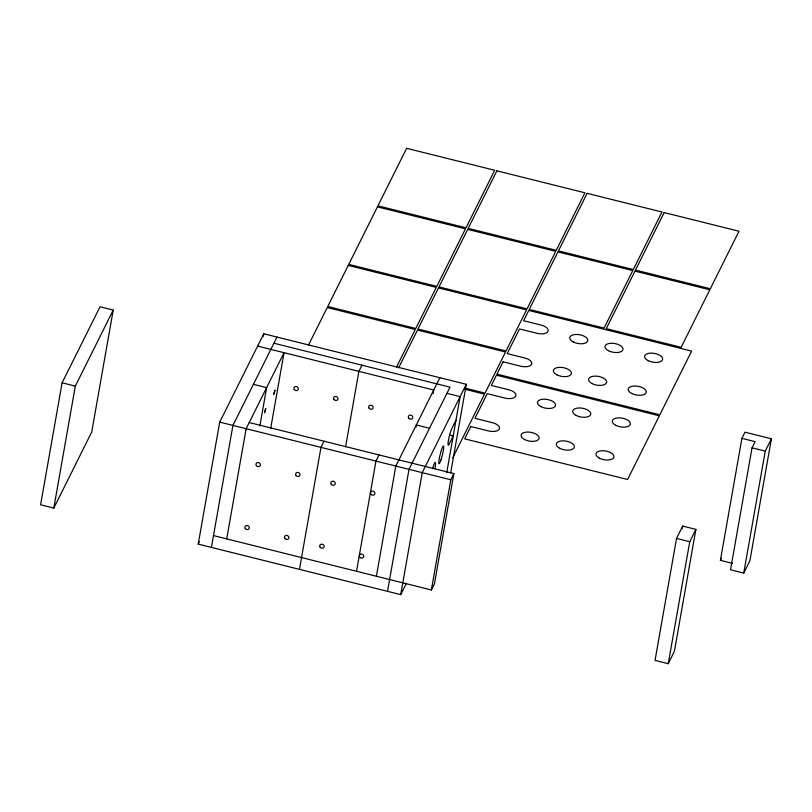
<?xml version="1.0" encoding="UTF-8"?>
<svg xmlns="http://www.w3.org/2000/svg" width="812" height="812" viewBox="0 0 812 812"><rect width="100%" height="100%" fill="white"/><g stroke="black" fill="none" stroke-linecap="round" stroke-linejoin="round"><path stroke-width="1.22" d="M62.108 382.797L40.6 504.79L53.805 508.079L91.715 432.065L113.223 310.072L100.018 306.784L62.108 382.797L75.313 386.096L113.223 310.072M53.805 508.079L75.313 386.096M406.376 583.29L400.722 594.628L198.209 544.111L219.717 422.118L263.778 333.773L466.291 384.299L450.701 472.675M211.414 547.4L232.932 425.417L276.983 337.071M226.71 538.894L246.137 428.716L284.048 352.692L270.731 428.208M263.342 336.269L263.778 333.773M259.86 425.995L266.63 387.618L253.415 384.33M299.466 569.374L320.973 447.382L324.049 441.22M345.567 446.884L358.884 371.368L361.959 365.197M356.529 571.283L375.956 461.104L379.031 454.943M376.392 576.236L395.82 466.058L439.871 377.712M415.866 427.437L416.312 424.96L429.518 428.259M387.517 591.339L409.025 469.346L450.01 387.172L273.908 343.232M433.07 393.749L433.73 390.034L257.627 346.105M400.722 594.628L422.23 472.645L466.291 384.299M446.752 472.554L460.14 396.632L446.935 393.333M213.495 535.595L431.375 589.959L450.802 479.77L453.878 473.609L249.213 422.544M453.878 473.609L434.45 583.787L431.375 589.959M676.548 538.407L655.03 660.389L668.246 663.688L674.386 651.356L695.894 529.373L682.689 526.074L676.548 538.407L689.753 541.706L695.894 529.373M682.253 528.571L682.689 526.074M668.246 663.688L689.753 541.706M732.414 563.335L720.406 560.341L741.914 438.348L744.99 432.187L771.4 438.774L749.892 560.767L743.741 573.089L730.536 569.791L752.044 447.808L755.119 441.647L741.914 438.348M743.741 573.089L765.249 451.107L771.4 438.774M198.209 544.111L199.346 541.837M308.398 345.303L327.226 307.545L415.277 329.51L396.449 367.268M398.651 367.816L417.48 330.058L505.521 352.022L485.028 393.12L465.469 388.237M455.979 420.24L451.878 428.452A9.145 1.137 -76 0 0 448.437 440.439A9.145 1.137 -76 0 0 449.107 444.194L453.197 435.973L449.594 435.08M452.761 457.836L484.52 394.145L464.921 389.252M720.406 560.341L721.432 558.28M752.044 447.808L765.249 451.107M219.717 422.118L450.802 479.77M432.603 468.595A9.145 1.137 -76 0 1 435.252 462.373A9.145 1.137 -76 0 1 434.836 468.646M264.56 412.699L265.717 408.659L264.56 412.699M273.776 394.206L274.943 390.176L273.776 394.206M348.236 265.422L327.743 306.51L415.785 328.484L436.277 287.387L348.236 265.422M377.428 206.867L348.744 264.397L436.795 286.362L465.479 228.832L377.428 206.867M406.629 148.312L377.945 205.842L465.997 227.807L494.681 170.276L406.629 148.312M438.48 287.935L417.987 329.033L506.038 350.997L526.531 309.91L438.48 287.935M467.682 229.38L438.998 286.91L527.039 308.875L555.733 251.355L467.682 229.38M496.883 170.835L468.189 228.355L556.24 250.329L584.924 192.799L496.883 170.835M470.838 426.533L464.697 438.866L627.585 479.506L659.344 415.815L496.457 375.174L491.331 385.446L508.941 389.841A9.145 4.446 10 0 1 515.701 396.144A9.145 4.446 10 0 1 504.841 398.063L487.23 393.668L474.939 418.322L492.549 422.717A9.145 4.446 10 0 1 499.309 429.02A9.145 4.446 10 0 1 488.448 430.928L470.838 426.533M503.115 361.817L496.964 374.149L659.851 414.79L691.621 351.099L528.734 310.458L523.608 320.73L541.218 325.125A9.145 4.446 10 0 1 547.968 331.428A9.145 4.446 10 0 1 537.118 333.336L519.507 328.951L507.216 353.606L524.826 357.99A9.145 4.446 10 0 1 531.576 364.304A9.145 4.446 10 0 1 520.725 366.212L503.115 361.817M557.925 251.903L529.241 309.433L604.077 328.099L632.771 270.569L557.925 251.903M587.127 193.347L558.443 250.878L633.279 269.543L661.973 212.013L587.127 193.347M634.974 271.127L606.28 328.647L681.126 347.323L709.81 289.793L634.974 271.127M664.175 212.571L635.481 270.091L710.327 288.767L739.011 231.237L664.175 212.571M524.562 439.515A9.145 4.446 10 0 0 539.077 438.531A9.145 4.446 10 0 0 526.724 432.085A9.145 4.446 10 0 0 524.562 439.515M540.954 406.639A9.145 4.446 10 0 0 555.469 405.655A9.145 4.446 10 0 0 543.116 399.21A9.145 4.446 10 0 0 540.954 406.639M576.175 415.429A9.145 4.446 10 0 0 590.689 414.445A9.145 4.446 10 0 0 578.337 408A9.145 4.446 10 0 0 576.175 415.429M559.783 448.305A9.145 4.446 10 0 0 574.297 447.31A9.145 4.446 10 0 0 561.945 440.875A9.145 4.446 10 0 0 559.783 448.305M599.398 458.181A9.145 4.446 10 0 0 613.913 457.197A9.145 4.446 10 0 0 601.57 450.751A9.145 4.446 10 0 0 599.398 458.181M615.79 425.315A9.145 4.446 10 0 0 630.305 424.321A9.145 4.446 10 0 0 617.962 417.886A9.145 4.446 10 0 0 615.79 425.315M556.839 374.799A9.145 4.446 10 0 0 571.343 373.804A9.145 4.446 10 0 0 559.001 367.369A9.145 4.446 10 0 0 556.839 374.799M573.231 341.923A9.145 4.446 10 0 0 587.746 340.938A9.145 4.446 10 0 0 575.393 334.493A9.145 4.446 10 0 0 573.231 341.923M608.452 350.713A9.145 4.446 10 0 0 622.956 349.718A9.145 4.446 10 0 0 610.614 343.283A9.145 4.446 10 0 0 608.452 350.713M592.06 383.579A9.145 4.446 10 0 0 606.564 382.594A9.145 4.446 10 0 0 594.222 376.149A9.145 4.446 10 0 0 592.06 383.579M631.675 393.465A9.145 4.446 10 0 0 646.19 392.48A9.145 4.446 10 0 0 633.837 386.035A9.145 4.446 10 0 0 631.675 393.465M648.067 360.599A9.145 4.446 10 0 0 662.582 359.604A9.145 4.446 10 0 0 650.229 353.159A9.145 4.446 10 0 0 648.067 360.599M333.905 399.423A2.284 1.979 26.5 0 0 337.741 399.524A2.284 1.979 26.5 0 0 335.529 396.408A2.284 1.979 26.5 0 0 333.905 399.423M294.279 389.537A2.284 1.979 26.5 0 0 298.126 389.638A2.284 1.979 26.5 0 0 295.903 386.522A2.284 1.979 26.5 0 0 294.279 389.537M440.957 459.988A9.145 1.137 -76 0 0 443.555 445.981A9.145 1.137 -76 0 0 439.302 458.486A9.145 1.137 -76 0 0 440.957 459.988M320.111 547.187A2.284 1.979 26.5 0 0 323.958 547.288A2.284 1.979 26.5 0 0 321.735 544.172A2.284 1.979 26.5 0 0 320.111 547.187M359.726 557.073A2.284 1.979 26.5 0 0 363.573 557.174A2.284 1.979 26.5 0 0 361.36 554.058A2.284 1.979 26.5 0 0 359.726 557.073M331.215 484.226A2.284 1.979 26.5 0 0 335.051 484.328A2.284 1.979 26.5 0 0 332.839 481.212A2.284 1.979 26.5 0 0 331.215 484.226M370.83 494.112A2.284 1.979 26.5 0 0 374.677 494.214A2.284 1.979 26.5 0 0 372.454 491.098A2.284 1.979 26.5 0 0 370.83 494.112M284.89 538.407A2.284 1.979 26.5 0 0 288.737 538.498A2.284 1.979 26.5 0 0 286.514 535.392A2.284 1.979 26.5 0 0 284.89 538.407M245.265 528.521A2.284 1.979 26.5 0 0 249.111 528.612A2.284 1.979 26.5 0 0 246.899 525.506A2.284 1.979 26.5 0 0 245.265 528.521M295.994 475.446A2.284 1.979 26.5 0 0 299.831 475.538A2.284 1.979 26.5 0 0 297.618 472.432A2.284 1.979 26.5 0 0 295.994 475.446M256.369 465.56A2.284 1.979 26.5 0 0 260.216 465.652A2.284 1.979 26.5 0 0 257.993 462.546A2.284 1.979 26.5 0 0 256.369 465.56M369.115 408.213A2.284 1.979 26.5 0 0 372.962 408.304A2.284 1.979 26.5 0 0 370.749 405.198A2.284 1.979 26.5 0 0 369.115 408.213M408.74 418.099A2.284 1.979 26.5 0 0 412.587 418.19A2.284 1.979 26.5 0 0 410.364 415.084A2.284 1.979 26.5 0 0 408.74 418.099"/></g></svg>
